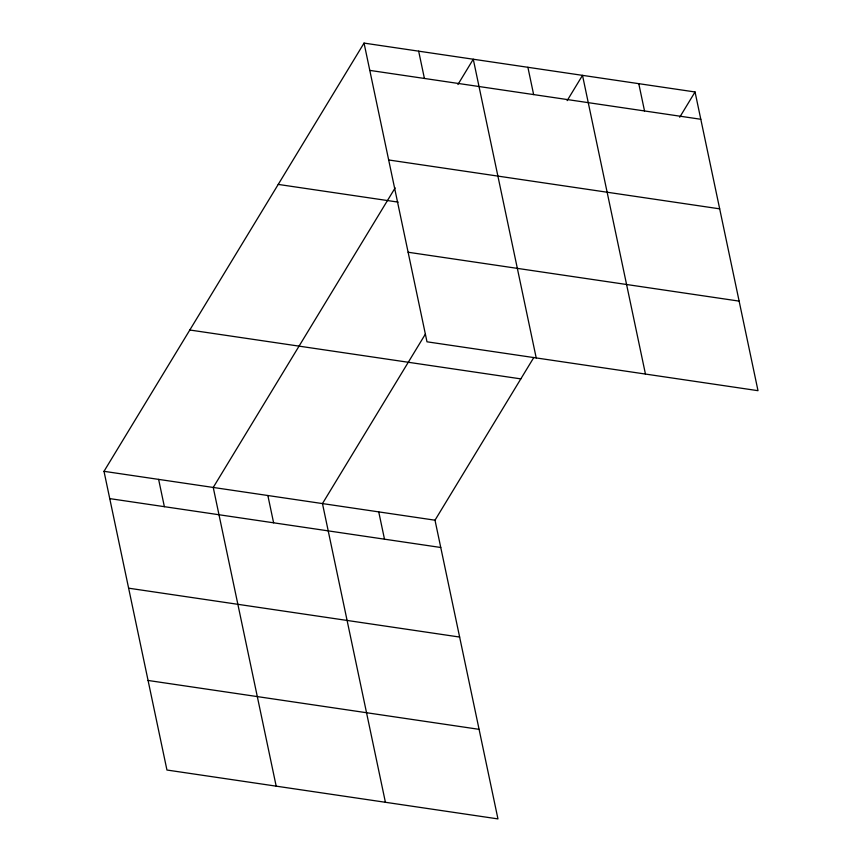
<?xml version="1.0" encoding="UTF-8"?>
<svg xmlns="http://www.w3.org/2000/svg" width="862" height="862" viewBox="0 0 862 862"><rect width="100%" height="100%" fill="white"/><g stroke="black" fill="none" stroke-linecap="round" stroke-linejoin="round"><path stroke-width="1.29" d="M533.847 357.439L435.008 520.195L497.956 818.9L166.948 770.025L104 471.32L364.044 43.1L695.052 91.975L758 390.68L426.992 341.805L364.044 43.1M395.141 187.905L213.237 487.45L276.185 786.155M457.927 84.508L473.27 59.23L536.218 357.935M425.419 334.047L322.463 503.58L385.411 802.285M567.153 100.628L582.507 75.36L645.455 374.065M679.698 117.254L695.052 91.975M369.798 70.393L700.795 119.268M388.665 159.966L719.673 208.841M278.232 184.414L398.115 202.117M408.114 252.243L739.122 301.118M189.812 330.006L520.82 378.881M104 471.32L435.008 520.195M109.754 498.613L440.762 547.489M128.632 588.186L459.64 637.061M148.081 680.463L479.078 729.338M638.774 83.668L644.528 110.961M527.889 67.29L533.643 94.594M418.663 51.16L424.416 78.464M378.741 511.888L384.495 539.181M267.856 495.51L273.61 522.814M158.619 479.38L164.373 506.684"/></g></svg>
